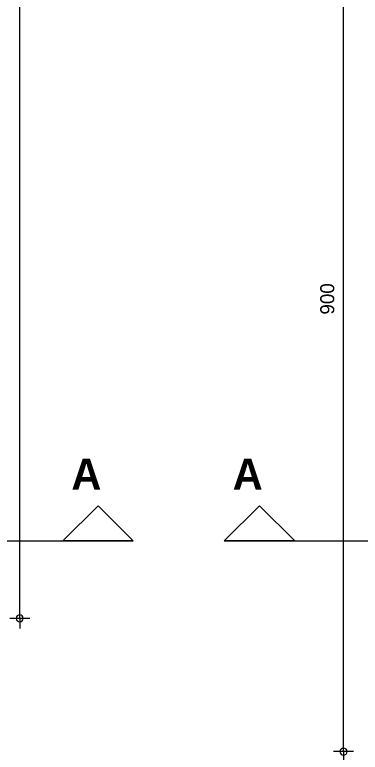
# Model space of a CAD drawing. Header units: metres. Extents: x 1.8 to 67.5, y -52.8 to -10.8.
# Drawn here: x 27.2 to 30.64, y -24.68 to -17.35 of the extents above; entities that cross this region are included whole.
import ezdxf
from ezdxf.enums import TextEntityAlignment as Align
from ezdxf.lldxf.tags import DXFTag

# ---------------------------------------------------------------- set-up
doc = ezdxf.new("R2010")
doc.units = ezdxf.units.M
doc.header["$MEASUREMENT"] = 0
for name, color, linetype in [('Calque commun', 7, 'Continuous'), ('Calque100', 7, 'Continuous'), ('Cotations', 7, 'Continuous'), ('Textes', 7, 'Continuous')]:
    doc.layers.add(name, color=color, linetype=linetype)
doc.styles.add('Century Gothic', font='GOTHICB.TTF', dxfattribs={"height": 0.31023})
doc.styles.add('Century Gothic11', font='GOTHIC.TTF', dxfattribs={"height": 0.139636})
tags = doc.linetypes.add('DASHDOT2', pattern=[0.5, 0.25, -0.125, 0, -0.125]).pattern_tags.tags
tags[10:11] = [DXFTag(74, 4), DXFTag(75, 0), DXFTag(340, '0'), DXFTag(46, 1.0), DXFTag(50, 0.0), DXFTag(44, 0.0), DXFTag(45, 0.0)]
tags[8:9] = [DXFTag(74, 4), DXFTag(75, 0), DXFTag(340, '0'), DXFTag(46, 1.0), DXFTag(50, 0.0), DXFTag(44, 0.0), DXFTag(45, 0.0)]
tags[6:7] = [DXFTag(74, 4), DXFTag(75, 0), DXFTag(340, '0'), DXFTag(46, 1.0), DXFTag(50, 0.0), DXFTag(44, 0.0), DXFTag(45, 0.0)]
tags[4:5] = [DXFTag(74, 4), DXFTag(75, 0), DXFTag(340, '0'), DXFTag(46, 1.0), DXFTag(50, 0.0), DXFTag(44, 0.0), DXFTag(45, 0.0)]

# ---------------------------------------------------------------- blocks, each defined once
blk = doc.blocks.new('new')
at = {"layer": 'Calque commun', "color": 5, "linetype": 'Continuous', "lineweight": 9}
blk.add_arc((0, 0), 0.5, 0, 359.9994, dxfattribs=at)
blk = doc.blocks.new('DimLine52720')
at = {"layer": 'Calque commun', "color": 5, "linetype": 'Continuous', "lineweight": 9}
for p, q in [((30.471, -24.6712), (30.471, -15.6712)), ((30.571, -24.6712), (30.371, -24.6712)), ((30.471, -24.6712), (30.471, -24.7712))]:
    blk.add_line(p, q, dxfattribs=at)
at = {"layer": 'Calque commun', "color": 5, "linetype": 'Continuous', "lineweight": 9, "xscale": 0.07000000029802322, "yscale": 0.07000000029802322, "zscale": 0.07000000029802322, "rotation": 90}
blk.add_blockref('new', (30.471, -24.6712), dxfattribs=at)
at = {"layer": 'Calque commun', "color": 5, "linetype": 'Continuous', "lineweight": 9, "style": 'Century Gothic11'}
blk.add_text('900', height=0.13964, rotation=90, dxfattribs=at).set_placement((30.421, -20.1712), align=Align.BOTTOM_CENTER)
blk = doc.blocks.new('new57')
at = {"layer": 'Calque commun', "color": 5, "linetype": 'Continuous', "lineweight": 9}
blk.add_arc((0, 0), 0.5, 0, 359.9994, dxfattribs=at)
blk = doc.blocks.new('DimLine53238')
at = {"layer": 'Calque commun', "color": 5, "linetype": 'Continuous', "lineweight": 9}
for p, q in [((27.2499, -23.3466, 0), (27.2499, -14.3466, 0)), ((27.3499, -23.3466, 0), (27.1499, -23.3466, 0)), ((27.2499, -23.3466, 0), (27.2499, -23.4466, 0))]:
    blk.add_line(p, q, dxfattribs=at)
at = {"layer": 'Calque commun', "color": 5, "linetype": 'Continuous', "lineweight": 9, "xscale": 0.07000000029802322, "yscale": 0.07000000029802322, "zscale": 0.07000000029802322, "rotation": 90}
blk.add_blockref('new57', (27.2499, -23.3466, 0), dxfattribs=at)
blk = doc.blocks.new('fleche08')
at = {"layer": 'Calque100', "color": 6, "linetype": 'Continuous', "lineweight": 18}
mesh = blk.add_polyface(dxfattribs=at)
corners = [(-0.35, -0.35), (0, 0), (0.35, -0.35)]
mesh.append_faces([[corners[k] for k in face] for face in [(0, 1, 2)]], dxfattribs={"color": 6})

msp = doc.modelspace()

# ---------------------------------------------------------------- linework, layer by layer
at = {"layer": 'Cotations', "color": 1, "linetype": 'DASHDOT2', "lineweight": 18}
for p, q in [((19.2315, -22.5772), (28.3799, -22.5772)), ((29.2852, -22.5772), (52.2126, -22.5772))]:
    msp.add_line(p, q, dxfattribs=at)

# ---------------------------------------------------------------- block references
at = {"layer": 'Calque commun', "color": 5, "linetype": 'Continuous', "lineweight": 9}
for name in ['DimLine53238', 'DimLine52720']:
    msp.add_blockref(name, (0, 0), dxfattribs=at)
at = {"layer": 'Calque commun', "color": 0, "linetype": 'ByBlock', "lineweight": -2}
for p in [(28.0299, -22.2272), (29.6352, -22.2272)]:
    msp.add_blockref('fleche08', p, dxfattribs=at)

# ---------------------------------------------------------------- texts
at = {"layer": 'Textes', "color": 5, "linetype": 'ByBlock', "lineweight": -2, "style": 'Century Gothic'}
for p in [(27.763, -21.7583), (29.3683, -21.7583)]:
    msp.add_text('A', height=0.3102, dxfattribs=at).set_placement(p, align=Align.TOP_LEFT)

# ---------------------------------------------------------------- meshes
at = {"layer": 'Calque commun', "color": 7, "linetype": 'Continuous', "lineweight": 9}
mesh = msp.add_polyface(dxfattribs=at)
corners = [(61.7636, -10.7659), (1.7636, -10.7659), (1.7636, -52.7659), (61.7636, -52.7659)]
mesh.append_faces([[corners[k] for k in face] for face in [(0, 1, 2, 3)]], dxfattribs={"color": 7})

doc.saveas('drawing.dxf')
